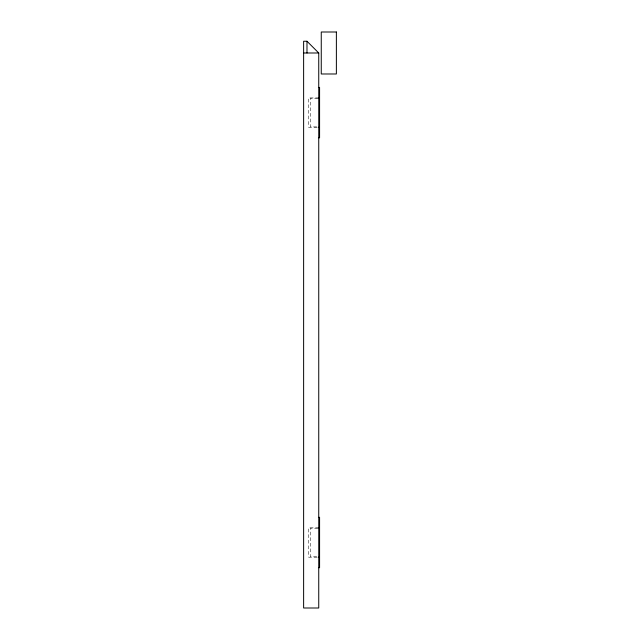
<?xml version="1.0" encoding="UTF-8"?>
<svg xmlns="http://www.w3.org/2000/svg" width="640" height="640" viewBox="0 0 640 640"><rect width="100%" height="100%" fill="white"/><g stroke="black" fill="none" stroke-linecap="round" stroke-linejoin="round"><path stroke-width="0.48" stroke-dasharray="3.2 2.4" d="M318.744 97.912L308.664 97.912L308.664 127.304L318.744 127.304M317.808 98.336L310.344 98.336L310.344 126.88L317.808 126.88M318.744 527.816L308.664 527.816L308.664 557.2L318.744 557.2M317.808 528.232L310.344 528.232L310.344 556.784L317.808 556.784"/><path stroke-width="0.96" d="M306.984 41.24L303.624 41.24L303.624 608L318.744 608L318.744 52.992L306.984 41.24L306.984 52.992M303.624 52.992L318.744 52.992M318.744 87.416L319.584 87.416L319.584 137.792L318.744 137.792M318.744 97.992L319.584 97.992M318.744 127.224L319.584 127.224M318.744 517.32L319.584 517.32L319.584 567.696L318.744 567.696M318.744 527.896L319.584 527.896M318.744 557.12L319.584 557.12M336.376 32L321.256 32L321.256 73.984L336.376 73.984L336.376 32"/></g></svg>
